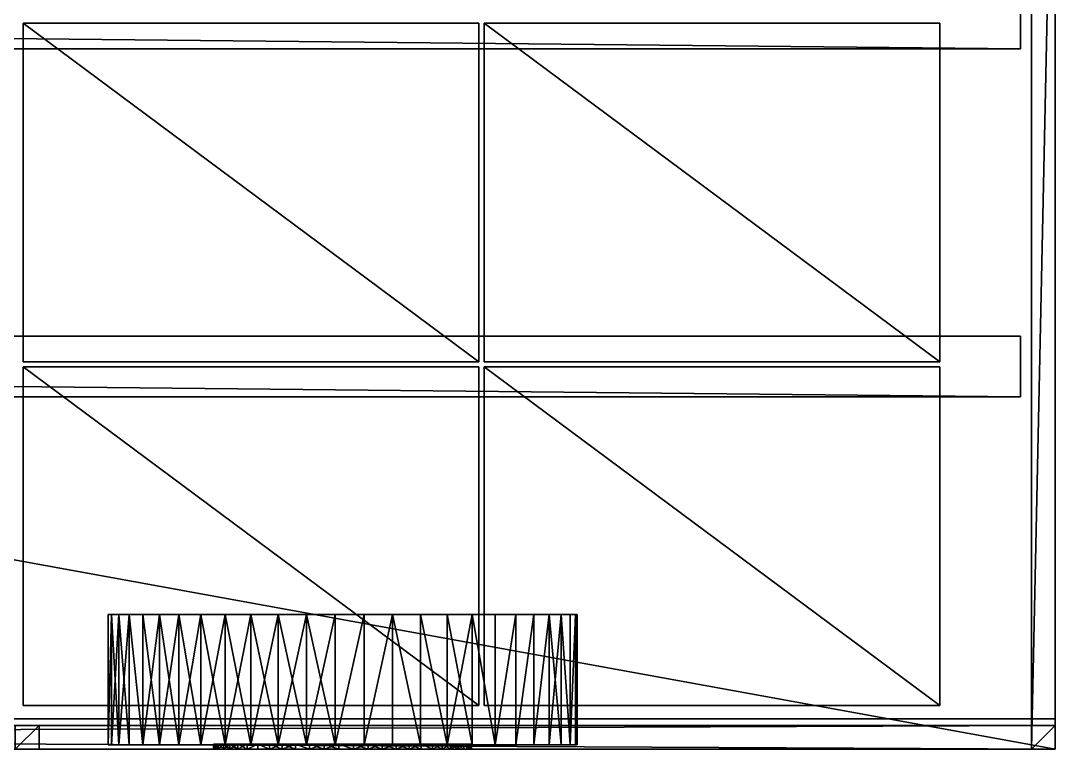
# Model space of a CAD drawing. Header units: millimetres. Extents: x -3100 to 14040, y -1280 to 1295.
# Drawn here: x 11660 to 14040, y -1280 to 395 of the extents above; entities that cross this region are included whole.
import ezdxf

# ---------------------------------------------------------------- set-up
doc = ezdxf.new("R2010")
doc.units = ezdxf.units.MM

msp = doc.modelspace()

# ---------------------------------------------------------------- linework, layer by layer
at = {"layer": 'CAD_75LAB'}
for points in [[(14040, -1280, 1160), (-40, -1280, 1160), (-40, 1280, 1160)], [(14040, 1280, 1160), (14040, -1280, 1160), (-40, 1280, 1160)], [(14040, -1280, 1250), (-40, 1280, 1250), (-40, -1280, 1250)], [(14040, 1280, 1250), (-40, 1280, 1250), (14040, -1280, 1250)], [(13985, -1280, 3995), (13985, 1280, 3940), (13985, -1280, 3940)], [(13985, -1280, 3995), (13985, 1280, 3995), (13985, 1280, 3940)], [(14040, 1280, 3940), (13985, -1280, 3940), (13985, 1280, 3940)], [(14040, 1280, 3940), (14040, -1280, 3940), (13985, -1280, 3940)], [(14040, 1280, 3995), (13985, 1280, 3995), (13985, -1280, 3995)], [(14040, 1280, 3995), (13985, -1280, 3995), (14040, -1280, 3995)], [(14040, -1280, 1250), (14040, -1280, 1160), (14040, 1280, 1160)], [(14040, -1280, 1250), (14040, 1280, 1160), (14040, 1280, 1250)], [(14040, -1280, 3995), (14040, -1280, 3940), (14040, 1280, 3940)], [(14040, -1280, 3995), (14040, 1280, 3940), (14040, 1280, 3995)], [(13960, 330, 910), (300, 330, 910), (300, 470, 910)], [(13960, 470, 910), (13960, 330, 910), (300, 470, 910)], [(13960, 330, 1160), (300, 470, 1160), (300, 330, 1160)], [(13960, 470, 1160), (300, 470, 1160), (13960, 330, 1160)], [(13960, 470, 1160), (13960, 330, 910), (13960, 470, 910)], [(13960, 330, 1160), (13960, 330, 910), (13960, 470, 1160)], [(11666, -389, 1917), (11666, 389, 1253), (11666, -389, 1253)], [(11666, -389, 1917), (11666, 389, 1917), (11666, 389, 1253)], [(12714, 389, 1253), (11666, 389, 1253), (11666, 389, 1917)], [(12714, 389, 1917), (12714, 389, 1253), (11666, 389, 1917)], [(12714, -389, 1253), (11666, -389, 1253), (11666, 389, 1253)], [(12714, 389, 1253), (12714, -389, 1253), (11666, 389, 1253)], [(12714, -389, 1917), (11666, 389, 1917), (11666, -389, 1917)], [(12714, 389, 1917), (11666, 389, 1917), (12714, -389, 1917)], [(11666, -389, 2587), (11666, 389, 1923), (11666, -389, 1923)], [(11666, -389, 2587), (11666, 389, 2587), (11666, 389, 1923)], [(12714, 389, 1923), (11666, 389, 1923), (11666, 389, 2587)], [(12714, 389, 2587), (12714, 389, 1923), (11666, 389, 2587)], [(12714, -389, 1923), (11666, -389, 1923), (11666, 389, 1923)], [(12714, 389, 1923), (12714, -389, 1923), (11666, 389, 1923)], [(12714, -389, 2587), (11666, 389, 2587), (11666, -389, 2587)], [(12714, 389, 2587), (11666, 389, 2587), (12714, -389, 2587)], [(11666, -389, 3257), (11666, 389, 2593), (11666, -389, 2593)], [(11666, -389, 3257), (11666, 389, 3257), (11666, 389, 2593)], [(12714, 389, 2593), (11666, 389, 2593), (11666, 389, 3257)], [(12714, 389, 3257), (12714, 389, 2593), (11666, 389, 3257)], [(12714, -389, 2593), (11666, -389, 2593), (11666, 389, 2593)], [(12714, 389, 2593), (12714, -389, 2593), (11666, 389, 2593)], [(12714, -389, 3257), (11666, 389, 3257), (11666, -389, 3257)], [(12714, 389, 3257), (11666, 389, 3257), (12714, -389, 3257)], [(12714, -389, 1917), (12714, -389, 1253), (12714, 389, 1253)], [(12714, -389, 1917), (12714, 389, 1253), (12714, 389, 1917)], [(12714, -389, 2587), (12714, -389, 1923), (12714, 389, 1923)], [(12714, -389, 2587), (12714, 389, 1923), (12714, 389, 2587)], [(12714, -389, 3257), (12714, -389, 2593), (12714, 389, 2593)], [(12714, -389, 3257), (12714, 389, 2593), (12714, 389, 3257)], [(12726, -389, 1917), (12726, 389, 1253), (12726, -389, 1253)], [(12726, -389, 1917), (12726, 389, 1917), (12726, 389, 1253)], [(13774, 389, 1253), (12726, 389, 1253), (12726, 389, 1917)], [(13774, 389, 1917), (13774, 389, 1253), (12726, 389, 1917)], [(13774, -389, 1253), (12726, -389, 1253), (12726, 389, 1253)], [(13774, 389, 1253), (13774, -389, 1253), (12726, 389, 1253)], [(13774, -389, 1917), (12726, 389, 1917), (12726, -389, 1917)], [(13774, 389, 1917), (12726, 389, 1917), (13774, -389, 1917)], [(12726, -389, 2587), (12726, 389, 1923), (12726, -389, 1923)], [(12726, -389, 2587), (12726, 389, 2587), (12726, 389, 1923)], [(13774, 389, 1923), (12726, 389, 1923), (12726, 389, 2587)], [(13774, 389, 2587), (13774, 389, 1923), (12726, 389, 2587)], [(13774, -389, 1923), (12726, -389, 1923), (12726, 389, 1923)], [(13774, 389, 1923), (13774, -389, 1923), (12726, 389, 1923)], [(13774, -389, 2587), (12726, 389, 2587), (12726, -389, 2587)], [(13774, 389, 2587), (12726, 389, 2587), (13774, -389, 2587)], [(12726, -389, 3257), (12726, 389, 2593), (12726, -389, 2593)], [(12726, -389, 3257), (12726, 389, 3257), (12726, 389, 2593)], [(13774, 389, 2593), (12726, 389, 2593), (12726, 389, 3257)], [(13774, 389, 3257), (13774, 389, 2593), (12726, 389, 3257)], [(13774, -389, 2593), (12726, -389, 2593), (12726, 389, 2593)], [(13774, 389, 2593), (13774, -389, 2593), (12726, 389, 2593)], [(13774, -389, 3257), (12726, 389, 3257), (12726, -389, 3257)], [(13774, 389, 3257), (12726, 389, 3257), (13774, -389, 3257)], [(13774, -389, 1917), (13774, -389, 1253), (13774, 389, 1253)], [(13774, -389, 1917), (13774, 389, 1253), (13774, 389, 1917)], [(13774, -389, 2587), (13774, -389, 1923), (13774, 389, 1923)], [(13774, -389, 2587), (13774, 389, 1923), (13774, 389, 2587)], [(13774, -389, 3257), (13774, -389, 2593), (13774, 389, 2593)], [(13774, -389, 3257), (13774, 389, 2593), (13774, 389, 3257)], [(13960, 330, 1160), (300, 330, 910), (13960, 330, 910)], [(13960, 330, 1160), (300, 330, 1160), (300, 330, 910)], [(13960, -330, 1160), (13960, -330, 910), (300, -330, 910)], [(13960, -330, 1160), (300, -330, 910), (300, -330, 1160)], [(13960, -470, 910), (300, -470, 910), (300, -330, 910)], [(13960, -330, 910), (13960, -470, 910), (300, -330, 910)], [(13960, -470, 1160), (300, -330, 1160), (300, -470, 1160)], [(13960, -330, 1160), (300, -330, 1160), (13960, -470, 1160)], [(13960, -330, 1160), (13960, -470, 910), (13960, -330, 910)], [(13960, -470, 1160), (13960, -470, 910), (13960, -330, 1160)], [(12714, -389, 1253), (11666, -389, 1917), (11666, -389, 1253)], [(12714, -389, 1917), (11666, -389, 1917), (12714, -389, 1253)], [(12714, -389, 1923), (11666, -389, 2587), (11666, -389, 1923)], [(12714, -389, 2587), (11666, -389, 2587), (12714, -389, 1923)], [(12714, -389, 2593), (11666, -389, 3257), (11666, -389, 2593)], [(12714, -389, 3257), (11666, -389, 3257), (12714, -389, 2593)], [(11666, -1179, 1917), (11666, -401, 1253), (11666, -1179, 1253)], [(11666, -1179, 1917), (11666, -401, 1917), (11666, -401, 1253)], [(12714, -401, 1253), (11666, -401, 1253), (11666, -401, 1917)], [(12714, -401, 1917), (12714, -401, 1253), (11666, -401, 1917)], [(12714, -1179, 1253), (11666, -1179, 1253), (11666, -401, 1253)], [(12714, -401, 1253), (12714, -1179, 1253), (11666, -401, 1253)], [(12714, -1179, 1917), (11666, -401, 1917), (11666, -1179, 1917)], [(12714, -401, 1917), (11666, -401, 1917), (12714, -1179, 1917)], [(11666, -1179, 2587), (11666, -401, 1923), (11666, -1179, 1923)], [(11666, -1179, 2587), (11666, -401, 2587), (11666, -401, 1923)], [(12714, -401, 1923), (11666, -401, 1923), (11666, -401, 2587)], [(12714, -401, 2587), (12714, -401, 1923), (11666, -401, 2587)], [(12714, -1179, 1923), (11666, -1179, 1923), (11666, -401, 1923)], [(12714, -401, 1923), (12714, -1179, 1923), (11666, -401, 1923)], [(12714, -1179, 2587), (11666, -401, 2587), (11666, -1179, 2587)], [(12714, -401, 2587), (11666, -401, 2587), (12714, -1179, 2587)], [(11666, -1179, 3257), (11666, -401, 2593), (11666, -1179, 2593)], [(11666, -1179, 3257), (11666, -401, 3257), (11666, -401, 2593)], [(12714, -401, 2593), (11666, -401, 2593), (11666, -401, 3257)], [(12714, -401, 3257), (12714, -401, 2593), (11666, -401, 3257)], [(12714, -1179, 2593), (11666, -1179, 2593), (11666, -401, 2593)], [(12714, -401, 2593), (12714, -1179, 2593), (11666, -401, 2593)], [(12714, -1179, 3257), (11666, -401, 3257), (11666, -1179, 3257)], [(12714, -401, 3257), (11666, -401, 3257), (12714, -1179, 3257)], [(12714, -1179, 1917), (12714, -1179, 1253), (12714, -401, 1253)], [(12714, -1179, 1917), (12714, -401, 1253), (12714, -401, 1917)], [(12714, -1179, 2587), (12714, -1179, 1923), (12714, -401, 1923)], [(12714, -1179, 2587), (12714, -401, 1923), (12714, -401, 2587)], [(12714, -1179, 3257), (12714, -1179, 2593), (12714, -401, 2593)], [(12714, -1179, 3257), (12714, -401, 2593), (12714, -401, 3257)], [(13774, -389, 1253), (12726, -389, 1917), (12726, -389, 1253)], [(13774, -389, 1917), (12726, -389, 1917), (13774, -389, 1253)], [(13774, -389, 1923), (12726, -389, 2587), (12726, -389, 1923)], [(13774, -389, 2587), (12726, -389, 2587), (13774, -389, 1923)], [(13774, -389, 2593), (12726, -389, 3257), (12726, -389, 2593)], [(13774, -389, 3257), (12726, -389, 3257), (13774, -389, 2593)], [(12726, -1179, 1917), (12726, -401, 1253), (12726, -1179, 1253)], [(12726, -1179, 1917), (12726, -401, 1917), (12726, -401, 1253)], [(13774, -401, 1253), (12726, -401, 1253), (12726, -401, 1917)], [(13774, -401, 1917), (13774, -401, 1253), (12726, -401, 1917)], [(13774, -1179, 1253), (12726, -1179, 1253), (12726, -401, 1253)], [(13774, -401, 1253), (13774, -1179, 1253), (12726, -401, 1253)], [(13774, -1179, 1917), (12726, -401, 1917), (12726, -1179, 1917)], [(13774, -401, 1917), (12726, -401, 1917), (13774, -1179, 1917)], [(12726, -1179, 2587), (12726, -401, 1923), (12726, -1179, 1923)], [(12726, -1179, 2587), (12726, -401, 2587), (12726, -401, 1923)], [(13774, -401, 1923), (12726, -401, 1923), (12726, -401, 2587)], [(13774, -401, 2587), (13774, -401, 1923), (12726, -401, 2587)], [(13774, -1179, 1923), (12726, -1179, 1923), (12726, -401, 1923)], [(13774, -401, 1923), (13774, -1179, 1923), (12726, -401, 1923)], [(13774, -1179, 2587), (12726, -401, 2587), (12726, -1179, 2587)], [(13774, -401, 2587), (12726, -401, 2587), (13774, -1179, 2587)], [(12726, -1179, 3257), (12726, -401, 2593), (12726, -1179, 2593)], [(12726, -1179, 3257), (12726, -401, 3257), (12726, -401, 2593)], [(13774, -401, 2593), (12726, -401, 2593), (12726, -401, 3257)], [(13774, -401, 3257), (13774, -401, 2593), (12726, -401, 3257)], [(13774, -1179, 2593), (12726, -1179, 2593), (12726, -401, 2593)], [(13774, -401, 2593), (13774, -1179, 2593), (12726, -401, 2593)], [(13774, -1179, 3257), (12726, -401, 3257), (12726, -1179, 3257)], [(13774, -401, 3257), (12726, -401, 3257), (13774, -1179, 3257)], [(13774, -1179, 1917), (13774, -1179, 1253), (13774, -401, 1253)], [(13774, -1179, 1917), (13774, -401, 1253), (13774, -401, 1917)], [(13774, -1179, 2587), (13774, -1179, 1923), (13774, -401, 1923)], [(13774, -1179, 2587), (13774, -401, 1923), (13774, -401, 2587)], [(13774, -1179, 3257), (13774, -1179, 2593), (13774, -401, 2593)], [(13774, -1179, 3257), (13774, -401, 2593), (13774, -401, 3257)], [(13960, -470, 1160), (300, -470, 910), (13960, -470, 910)], [(13960, -470, 1160), (300, -470, 1160), (300, -470, 910)], [(11861.02, -1270, 573.24), (11869.19, -1270, 639.22), (11869.19, -970, 639.22)], [(11861.02, -1270, 573.24), (11869.19, -970, 639.22), (11861.02, -970, 573.24)], [(11861.02, -1270, 506.76), (11861.02, -1270, 573.24), (11861.02, -970, 573.24)], [(11861.02, -1270, 506.76), (11861.02, -970, 573.24), (11861.02, -970, 506.76)], [(11861.02, -1270, 506.76), (11861.02, -970, 506.76), (11869.19, -970, 440.78)], [(11869.19, -1270, 440.78), (11861.02, -1270, 506.76), (11869.19, -970, 440.78)], [(11861.02, -970, 506.76), (11885.41, -970, 376.3), (11869.19, -970, 440.78)], [(11861.02, -970, 506.76), (11909.43, -970, 314.3), (11885.41, -970, 376.3)], [(11869.19, -970, 639.22), (11861.02, -970, 506.76), (11861.02, -970, 573.24)], [(11869.19, -970, 639.22), (11909.43, -970, 314.3), (11861.02, -970, 506.76)], [(11869.19, -1270, 639.22), (11885.41, -1270, 703.7), (11885.41, -970, 703.7)], [(11869.19, -1270, 639.22), (11885.41, -970, 703.7), (11869.19, -970, 639.22)], [(11885.41, -1270, 376.3), (11869.19, -1270, 440.78), (11869.19, -970, 440.78)], [(11885.41, -1270, 376.3), (11869.19, -970, 440.78), (11885.41, -970, 376.3)], [(11869.19, -970, 639.22), (12024.09, -970, 152.33), (11909.43, -970, 314.3)], [(12074.58, -970, 970.93), (11869.19, -970, 639.22), (11885.41, -970, 703.7)], [(12449.83, -970, 1077.7), (11869.19, -970, 639.22), (12074.58, -970, 970.93)], [(12449.83, -970, 1077.7), (12024.09, -970, 152.33), (11869.19, -970, 639.22)], [(11885.41, -1270, 703.7), (11909.43, -970, 765.7), (11885.41, -970, 703.7)], [(11885.41, -1270, 703.7), (11909.43, -1270, 765.7), (11909.43, -970, 765.7)], [(11909.43, -1270, 314.3), (11885.41, -1270, 376.3), (11885.41, -970, 376.3)], [(11909.43, -1270, 314.3), (11885.41, -970, 376.3), (11909.43, -970, 314.3)], [(11940.88, -970, 824.27), (11885.41, -970, 703.7), (11909.43, -970, 765.7)], [(12074.58, -970, 970.93), (11885.41, -970, 703.7), (11940.88, -970, 824.27)], [(11940.88, -1270, 824.27), (11940.88, -970, 824.27), (11909.43, -970, 765.7)], [(11909.43, -1270, 765.7), (11940.88, -1270, 824.27), (11909.43, -970, 765.7)], [(11940.88, -1270, 255.73), (11909.43, -1270, 314.3), (11909.43, -970, 314.3)], [(11940.88, -1270, 255.73), (11909.43, -970, 314.3), (11940.88, -970, 255.73)], [(11909.43, -970, 314.3), (12024.09, -970, 152.33), (11940.88, -970, 255.73)], [(11940.88, -1270, 824.27), (11979.3, -970, 878.54), (11940.88, -970, 824.27)], [(11940.88, -1270, 824.27), (11979.3, -1270, 878.54), (11979.3, -970, 878.54)], [(11979.3, -1270, 201.46), (11940.88, -1270, 255.73), (11940.88, -970, 255.73)], [(11979.3, -1270, 201.46), (11940.88, -970, 255.73), (11979.3, -970, 201.46)], [(11940.88, -970, 255.73), (12024.09, -970, 152.33), (11979.3, -970, 201.46)], [(12074.58, -970, 970.93), (11940.88, -970, 824.27), (11979.3, -970, 878.54)], [(11979.3, -1270, 878.54), (12024.09, -970, 927.67), (11979.3, -970, 878.54)], [(11979.3, -1270, 878.54), (12024.09, -1270, 927.67), (12024.09, -970, 927.67)], [(12024.09, -1270, 152.33), (11979.3, -1270, 201.46), (11979.3, -970, 201.46)], [(12024.09, -1270, 152.33), (11979.3, -970, 201.46), (12024.09, -970, 152.33)], [(12074.58, -970, 970.93), (11979.3, -970, 878.54), (12024.09, -970, 927.67)], [(12024.09, -1270, 927.67), (12074.58, -970, 970.93), (12024.09, -970, 927.67)], [(12024.09, -1270, 927.67), (12074.58, -1270, 970.93), (12074.58, -970, 970.93)], [(12074.58, -1270, 109.07), (12024.09, -1270, 152.33), (12024.09, -970, 152.33)], [(12074.58, -1270, 109.07), (12024.09, -970, 152.33), (12074.58, -970, 109.07)], [(12130, -970, 72.35), (12074.58, -970, 109.07), (12024.09, -970, 152.33)], [(12189.52, -970, 42.71), (12130, -970, 72.35), (12024.09, -970, 152.33)], [(12449.83, -970, 2.3), (12189.52, -970, 42.71), (12024.09, -970, 152.33)], [(12935.91, -970, 606.36), (12024.09, -970, 152.33), (12449.83, -970, 1077.7)], [(12935.91, -970, 606.36), (12449.83, -970, 2.3), (12024.09, -970, 152.33)], [(12074.58, -1270, 970.93), (12130, -970, 1007.65), (12074.58, -970, 970.93)], [(12074.58, -1270, 970.93), (12130, -1270, 1007.65), (12130, -970, 1007.65)], [(12130, -1270, 72.35), (12074.58, -1270, 109.07), (12074.58, -970, 109.07)], [(12130, -1270, 72.35), (12074.58, -970, 109.07), (12130, -970, 72.35)], [(12449.83, -970, 1077.7), (12074.58, -970, 970.93), (12130, -970, 1007.65)], [(12130, -1270, 1007.65), (12189.52, -970, 1037.29), (12130, -970, 1007.65)], [(12130, -1270, 1007.65), (12189.52, -1270, 1037.29), (12189.52, -970, 1037.29)], [(12189.52, -1270, 42.71), (12130, -1270, 72.35), (12130, -970, 72.35)], [(12189.52, -1270, 42.71), (12130, -970, 72.35), (12189.52, -970, 42.71)], [(12252.22, -970, 1059.39), (12130, -970, 1007.65), (12189.52, -970, 1037.29)], [(12449.83, -970, 1077.7), (12130, -970, 1007.65), (12252.22, -970, 1059.39)], [(12252.22, -1270, 1059.39), (12252.22, -970, 1059.39), (12189.52, -970, 1037.29)], [(12189.52, -1270, 1037.29), (12252.22, -1270, 1059.39), (12189.52, -970, 1037.29)], [(12189.52, -1270, 42.71), (12189.52, -970, 42.71), (12252.22, -970, 20.61)], [(12252.22, -1270, 20.61), (12189.52, -1270, 42.71), (12252.22, -970, 20.61)], [(12449.83, -970, 2.3), (12252.22, -970, 20.61), (12189.52, -970, 42.71)], [(12252.22, -1270, 1059.39), (12317.17, -970, 1073.61), (12252.22, -970, 1059.39)], [(12252.22, -1270, 1059.39), (12317.17, -1270, 1073.61), (12317.17, -970, 1073.61)], [(12317.17, -1270, 6.39), (12252.22, -1270, 20.61), (12252.22, -970, 20.61)], [(12317.17, -1270, 6.39), (12252.22, -970, 20.61), (12317.17, -970, 6.39)], [(12449.83, -970, 2.3), (12317.17, -970, 6.39), (12252.22, -970, 20.61)], [(12383.37, -970, 1079.74), (12252.22, -970, 1059.39), (12317.17, -970, 1073.61)], [(12449.83, -970, 1077.7), (12252.22, -970, 1059.39), (12383.37, -970, 1079.74)], [(12317.17, -1270, 1073.61), (12383.37, -1270, 1079.74), (12383.37, -970, 1079.74)], [(12317.17, -1270, 1073.61), (12383.37, -970, 1079.74), (12317.17, -970, 1073.61)], [(12383.37, -1270, 0.26), (12317.17, -1270, 6.39), (12317.17, -970, 6.39)], [(12383.37, -1270, 0.26), (12317.17, -970, 6.39), (12383.37, -970, 0.26)], [(12449.83, -970, 2.3), (12383.37, -970, 0.26), (12317.17, -970, 6.39)], [(12383.37, -1270, 1079.74), (12449.83, -1270, 1077.7), (12449.83, -970, 1077.7)], [(12383.37, -1270, 1079.74), (12449.83, -970, 1077.7), (12383.37, -970, 1079.74)], [(12383.37, -1270, 0.26), (12383.37, -970, 0.26), (12449.83, -970, 2.3)], [(12449.83, -1270, 2.3), (12383.37, -1270, 0.26), (12449.83, -970, 2.3)], [(12449.83, -1270, 1077.7), (12515.52, -1270, 1067.5), (12515.52, -970, 1067.5)], [(12449.83, -1270, 1077.7), (12515.52, -970, 1067.5), (12449.83, -970, 1077.7)], [(12449.83, -1270, 2.3), (12449.83, -970, 2.3), (12515.52, -970, 12.5)], [(12515.52, -1270, 12.5), (12449.83, -1270, 2.3), (12515.52, -970, 12.5)], [(12698.28, -970, 89.85), (12515.52, -970, 12.5), (12449.83, -970, 2.3)], [(12935.91, -970, 606.36), (12698.28, -970, 89.85), (12449.83, -970, 2.3)], [(12640.7, -970, 1023.39), (12449.83, -970, 1077.7), (12515.52, -970, 1067.5)], [(12698.28, -970, 990.15), (12449.83, -970, 1077.7), (12640.7, -970, 1023.39)], [(12799.06, -970, 903.8), (12449.83, -970, 1077.7), (12698.28, -970, 990.15)], [(12799.06, -970, 903.8), (12935.91, -970, 606.36), (12449.83, -970, 1077.7)], [(12579.47, -1270, 1049.3), (12579.47, -970, 1049.3), (12515.52, -970, 1067.5)], [(12515.52, -1270, 1067.5), (12579.47, -1270, 1049.3), (12515.52, -970, 1067.5)], [(12579.47, -1270, 30.7), (12515.52, -1270, 12.5), (12515.52, -970, 12.5)], [(12579.47, -1270, 30.7), (12515.52, -970, 12.5), (12579.47, -970, 30.7)], [(12698.28, -970, 89.85), (12579.47, -970, 30.7), (12515.52, -970, 12.5)], [(12640.7, -970, 1023.39), (12515.52, -970, 1067.5), (12579.47, -970, 1049.3)], [(12640.7, -1270, 1023.39), (12640.7, -970, 1023.39), (12579.47, -970, 1049.3)], [(12579.47, -1270, 1049.3), (12640.7, -1270, 1023.39), (12579.47, -970, 1049.3)], [(12640.7, -1270, 56.61), (12579.47, -1270, 30.7), (12579.47, -970, 30.7)], [(12640.7, -1270, 56.61), (12579.47, -970, 30.7), (12640.7, -970, 56.61)], [(12698.28, -970, 89.85), (12640.7, -970, 56.61), (12579.47, -970, 30.7)], [(12640.7, -1270, 1023.39), (12698.28, -1270, 990.15), (12698.28, -970, 990.15)], [(12640.7, -1270, 1023.39), (12698.28, -970, 990.15), (12640.7, -970, 1023.39)], [(12698.28, -1270, 89.85), (12640.7, -1270, 56.61), (12640.7, -970, 56.61)], [(12698.28, -1270, 89.85), (12640.7, -970, 56.61), (12698.28, -970, 89.85)], [(12751.33, -1270, 950.08), (12751.33, -970, 950.08), (12698.28, -970, 990.15)], [(12698.28, -1270, 990.15), (12751.33, -1270, 950.08), (12698.28, -970, 990.15)], [(12751.33, -1270, 129.92), (12698.28, -1270, 89.85), (12698.28, -970, 89.85)], [(12751.33, -1270, 129.92), (12698.28, -970, 89.85), (12751.33, -970, 129.92)], [(12935.91, -970, 606.36), (12751.33, -970, 129.92), (12698.28, -970, 89.85)], [(12799.06, -970, 903.8), (12698.28, -970, 990.15), (12751.33, -970, 950.08)], [(12751.33, -1270, 950.08), (12799.06, -1270, 903.8), (12799.06, -970, 903.8)], [(12751.33, -1270, 950.08), (12799.06, -970, 903.8), (12751.33, -970, 950.08)], [(12751.33, -1270, 129.92), (12751.33, -970, 129.92), (12799.06, -970, 176.2)], [(12799.06, -1270, 176.2), (12751.33, -1270, 129.92), (12799.06, -970, 176.2)], [(12840.75, -970, 228), (12799.06, -970, 176.2), (12751.33, -970, 129.92)], [(12935.91, -970, 606.36), (12840.75, -970, 228), (12751.33, -970, 129.92)], [(12799.06, -1270, 903.8), (12840.75, -1270, 852), (12840.75, -970, 852)], [(12799.06, -1270, 903.8), (12840.75, -970, 852), (12799.06, -970, 903.8)], [(12799.06, -1270, 176.2), (12799.06, -970, 176.2), (12840.75, -970, 228)], [(12840.75, -1270, 228), (12799.06, -1270, 176.2), (12840.75, -970, 228)], [(12799.06, -970, 903.8), (12903.54, -970, 735.07), (12935.91, -970, 606.36)], [(12799.06, -970, 903.8), (12840.75, -970, 852), (12903.54, -970, 735.07)], [(12840.75, -1270, 852), (12875.75, -1270, 795.47), (12875.75, -970, 795.47)], [(12840.75, -1270, 852), (12875.75, -970, 795.47), (12840.75, -970, 852)], [(12840.75, -1270, 228), (12840.75, -970, 228), (12875.75, -970, 284.53)], [(12875.75, -1270, 284.53), (12840.75, -1270, 228), (12875.75, -970, 284.53)], [(12935.91, -970, 606.36), (12875.75, -970, 284.53), (12840.75, -970, 228)], [(12840.75, -970, 852), (12875.75, -970, 795.47), (12903.54, -970, 735.07)], [(12875.75, -1270, 795.47), (12903.54, -1270, 735.07), (12903.54, -970, 735.07)], [(12875.75, -1270, 795.47), (12903.54, -970, 735.07), (12875.75, -970, 795.47)], [(12903.54, -1270, 344.93), (12875.75, -1270, 284.53), (12875.75, -970, 284.53)], [(12903.54, -1270, 344.93), (12875.75, -970, 284.53), (12903.54, -970, 344.93)], [(12923.69, -970, 408.29), (12903.54, -970, 344.93), (12875.75, -970, 284.53)], [(12940, -970, 540), (12923.69, -970, 408.29), (12875.75, -970, 284.53)], [(12935.91, -970, 606.36), (12940, -970, 540), (12875.75, -970, 284.53)], [(12923.69, -1270, 671.71), (12923.69, -970, 671.71), (12903.54, -970, 735.07)], [(12903.54, -1270, 735.07), (12923.69, -1270, 671.71), (12903.54, -970, 735.07)], [(12923.69, -1270, 408.29), (12903.54, -970, 344.93), (12923.69, -970, 408.29)], [(12923.69, -1270, 408.29), (12903.54, -1270, 344.93), (12903.54, -970, 344.93)], [(12903.54, -970, 735.07), (12923.69, -970, 671.71), (12935.91, -970, 606.36)], [(12923.69, -1270, 671.71), (12935.91, -1270, 606.36), (12935.91, -970, 606.36)], [(12923.69, -1270, 671.71), (12935.91, -970, 606.36), (12923.69, -970, 671.71)], [(12923.69, -1270, 408.29), (12923.69, -970, 408.29), (12935.91, -970, 473.64)], [(12935.91, -1270, 473.64), (12923.69, -1270, 408.29), (12935.91, -970, 473.64)], [(12940, -970, 540), (12935.91, -970, 473.64), (12923.69, -970, 408.29)], [(12940, -1270, 540), (12940, -970, 540), (12935.91, -970, 606.36)], [(12935.91, -1270, 606.36), (12940, -1270, 540), (12935.91, -970, 606.36)], [(12935.91, -1270, 473.64), (12935.91, -970, 473.64), (12940, -970, 540)], [(12940, -1270, 540), (12935.91, -1270, 473.64), (12940, -970, 540)], [(12714, -1179, 1253), (11666, -1179, 1917), (11666, -1179, 1253)], [(12714, -1179, 1917), (11666, -1179, 1917), (12714, -1179, 1253)], [(12714, -1179, 1923), (11666, -1179, 2587), (11666, -1179, 1923)], [(12714, -1179, 2587), (11666, -1179, 2587), (12714, -1179, 1923)], [(12714, -1179, 2593), (11666, -1179, 3257), (11666, -1179, 2593)], [(12714, -1179, 3257), (11666, -1179, 3257), (12714, -1179, 2593)], [(13774, -1179, 1253), (12726, -1179, 1917), (12726, -1179, 1253)], [(13774, -1179, 1917), (12726, -1179, 1917), (13774, -1179, 1253)], [(13774, -1179, 1923), (12726, -1179, 2587), (12726, -1179, 1923)], [(13774, -1179, 2587), (12726, -1179, 2587), (13774, -1179, 1923)], [(13774, -1179, 2593), (12726, -1179, 3257), (12726, -1179, 2593)], [(13774, -1179, 3257), (12726, -1179, 3257), (13774, -1179, 2593)], [(14040, -1210, 1250), (-40, -1210, 1250), (-40, -1210, 1320)], [(14040, -1210, 1320), (14040, -1210, 1250), (-40, -1210, 1320)], [(14040, -1280, 1250), (-40, -1280, 1250), (-40, -1210, 1250)], [(14040, -1210, 1250), (14040, -1280, 1250), (-40, -1210, 1250)], [(14040, -1280, 1320), (-40, -1210, 1320), (-40, -1280, 1320)], [(14040, -1210, 1320), (-40, -1210, 1320), (14040, -1280, 1320)], [(14040, -1280, 1320), (14040, -1280, 1250), (14040, -1210, 1250)], [(14040, -1280, 1320), (14040, -1210, 1250), (14040, -1210, 1320)], [(14040, -1225, 3995), (14040, -1225, 3940), (-40, -1225, 3940)], [(14040, -1225, 3995), (-40, -1225, 3940), (-40, -1225, 3995)], [(14040, -1225, 3940), (-40, -1280, 3940), (-40, -1225, 3940)], [(14040, -1225, 3940), (14040, -1280, 3940), (-40, -1280, 3940)], [(14040, -1225, 3995), (-40, -1225, 3995), (-40, -1280, 3995)], [(14040, -1225, 3995), (-40, -1280, 3995), (14040, -1280, 3995)], [(11647.5, -1225, 3940), (11702.5, -1225, 1250), (11647.5, -1225, 1250)], [(11702.5, -1225, 3940), (11702.5, -1225, 1250), (11647.5, -1225, 3940)], [(11702.5, -1225, 1250), (11647.5, -1280, 1250), (11647.5, -1225, 1250)], [(11702.5, -1225, 1250), (11702.5, -1280, 1250), (11647.5, -1280, 1250)], [(11702.5, -1225, 3940), (11647.5, -1225, 3940), (11647.5, -1280, 3940)], [(11702.5, -1225, 3940), (11647.5, -1280, 3940), (11702.5, -1280, 3940)], [(11702.5, -1225, 3940), (11702.5, -1280, 1250), (11702.5, -1225, 1250)], [(11702.5, -1280, 3940), (11702.5, -1280, 1250), (11702.5, -1225, 3940)], [(13985, -1225, 3940), (13985, -1225, 1250), (13985, -1280, 1250)], [(13985, -1280, 3940), (13985, -1225, 3940), (13985, -1280, 1250)], [(13985, -1225, 3940), (14040, -1225, 1250), (13985, -1225, 1250)], [(14040, -1225, 3940), (14040, -1225, 1250), (13985, -1225, 3940)], [(14040, -1225, 1250), (13985, -1280, 1250), (13985, -1225, 1250)], [(14040, -1225, 1250), (14040, -1280, 1250), (13985, -1280, 1250)], [(14040, -1225, 3940), (13985, -1225, 3940), (13985, -1280, 3940)], [(14040, -1225, 3940), (13985, -1280, 3940), (14040, -1280, 3940)], [(14040, -1225, 3940), (14040, -1280, 1250), (14040, -1225, 1250)], [(14040, -1280, 3940), (14040, -1280, 1250), (14040, -1225, 3940)], [(14040, -1280, 3995), (14040, -1280, 3940), (14040, -1225, 3940)], [(14040, -1280, 3995), (14040, -1225, 3940), (14040, -1225, 3995)], [(14040, -1280, 1160), (-40, -1280, 1250), (-40, -1280, 1160)], [(14040, -1280, 1250), (-40, -1280, 1250), (14040, -1280, 1160)], [(14040, -1280, 3995), (-40, -1280, 3940), (14040, -1280, 3940)], [(14040, -1280, 3995), (-40, -1280, 3995), (-40, -1280, 3940)], [(14040, -1280, 1250), (-40, -1280, 1320), (-40, -1280, 1250)], [(14040, -1280, 1320), (-40, -1280, 1320), (14040, -1280, 1250)], [(11647.5, -1280, 3940), (11647.5, -1280, 1250), (11702.5, -1280, 1250)], [(11702.5, -1280, 3940), (11647.5, -1280, 3940), (11702.5, -1280, 1250)], [(11861.02, -1270, 506.76), (11869.19, -1270, 440.78), (11885.41, -1270, 376.3)], [(11861.02, -1270, 506.76), (11885.41, -1270, 376.3), (11909.43, -1270, 314.3)], [(11869.19, -1270, 639.22), (11861.02, -1270, 573.24), (11861.02, -1270, 506.76)], [(11869.19, -1270, 639.22), (11861.02, -1270, 506.76), (11909.43, -1270, 314.3)], [(11869.19, -1270, 639.22), (11909.43, -1270, 314.3), (12024.09, -1270, 152.33)], [(12074.58, -1270, 970.93), (11885.41, -1270, 703.7), (11869.19, -1270, 639.22)], [(12449.83, -1270, 1077.7), (12074.58, -1270, 970.93), (11869.19, -1270, 639.22)], [(12449.83, -1270, 1077.7), (11869.19, -1270, 639.22), (12024.09, -1270, 152.33)], [(11940.88, -1270, 824.27), (11909.43, -1270, 765.7), (11885.41, -1270, 703.7)], [(12074.58, -1270, 970.93), (11940.88, -1270, 824.27), (11885.41, -1270, 703.7)], [(11909.43, -1270, 314.3), (11940.88, -1270, 255.73), (12024.09, -1270, 152.33)], [(11940.88, -1270, 255.73), (11979.3, -1270, 201.46), (12024.09, -1270, 152.33)], [(12074.58, -1270, 970.93), (11979.3, -1270, 878.54), (11940.88, -1270, 824.27)], [(12074.58, -1270, 970.93), (12024.09, -1270, 927.67), (11979.3, -1270, 878.54)], [(12130, -1270, 72.35), (12024.09, -1270, 152.33), (12074.58, -1270, 109.07)], [(12189.52, -1270, 42.71), (12024.09, -1270, 152.33), (12130, -1270, 72.35)], [(12449.83, -1270, 2.3), (12024.09, -1270, 152.33), (12189.52, -1270, 42.71)], [(12935.91, -1270, 606.36), (12449.83, -1270, 1077.7), (12024.09, -1270, 152.33)], [(12935.91, -1270, 606.36), (12024.09, -1270, 152.33), (12449.83, -1270, 2.3)], [(12449.83, -1270, 1077.7), (12130, -1270, 1007.65), (12074.58, -1270, 970.93)], [(12103.48, -1280, 556.96), (12107.35, -1280, 590.65), (12107.35, -1268, 590.65)], [(12103.48, -1280, 556.96), (12107.35, -1268, 590.65), (12103.48, -1268, 556.96)], [(12103.48, -1280, 556.96), (12103.48, -1268, 556.96), (12103.48, -1268, 523.04)], [(12103.48, -1280, 523.04), (12103.48, -1280, 556.96), (12103.48, -1268, 523.04)], [(12107.35, -1280, 489.35), (12103.48, -1280, 523.04), (12103.48, -1268, 523.04)], [(12107.35, -1280, 489.35), (12103.48, -1268, 523.04), (12107.35, -1268, 489.35)], [(12103.48, -1268, 556.96), (12107.35, -1268, 489.35), (12103.48, -1268, 523.04)], [(12103.48, -1268, 556.96), (12115.03, -1268, 456.33), (12107.35, -1268, 489.35)], [(12103.48, -1268, 556.96), (12126.43, -1268, 424.39), (12115.03, -1268, 456.33)], [(12115.03, -1268, 623.67), (12103.48, -1268, 556.96), (12107.35, -1268, 590.65)], [(12181.19, -1268, 740.82), (12103.48, -1268, 556.96), (12115.03, -1268, 623.67)], [(12261.4, -1268, 802.68), (12103.48, -1268, 556.96), (12181.19, -1268, 740.82)], [(12261.4, -1268, 802.68), (12126.43, -1268, 424.39), (12103.48, -1268, 556.96)], [(12103.48, -1280, 556.96), (12103.48, -1280, 523.04), (12107.35, -1280, 489.35)], [(12103.48, -1280, 556.96), (12107.35, -1280, 489.35), (12115.03, -1280, 456.33)], [(12103.48, -1280, 556.96), (12115.03, -1280, 456.33), (12126.43, -1280, 424.39)], [(12115.03, -1280, 623.67), (12107.35, -1280, 590.65), (12103.48, -1280, 556.96)], [(12181.19, -1280, 740.82), (12115.03, -1280, 623.67), (12103.48, -1280, 556.96)], [(12261.4, -1280, 802.68), (12181.19, -1280, 740.82), (12103.48, -1280, 556.96)], [(12261.4, -1280, 802.68), (12103.48, -1280, 556.96), (12126.43, -1280, 424.39)], [(12107.35, -1280, 590.65), (12115.03, -1280, 623.67), (12115.03, -1268, 623.67)], [(12107.35, -1280, 590.65), (12115.03, -1268, 623.67), (12107.35, -1268, 590.65)], [(12115.03, -1280, 456.33), (12107.35, -1280, 489.35), (12107.35, -1268, 489.35)], [(12115.03, -1280, 456.33), (12107.35, -1268, 489.35), (12115.03, -1268, 456.33)], [(12115.03, -1280, 623.67), (12126.43, -1280, 655.61), (12126.43, -1268, 655.61)], [(12115.03, -1280, 623.67), (12126.43, -1268, 655.61), (12115.03, -1268, 623.67)], [(12126.43, -1280, 424.39), (12115.03, -1280, 456.33), (12115.03, -1268, 456.33)], [(12126.43, -1280, 424.39), (12115.03, -1268, 456.33), (12126.43, -1268, 424.39)], [(12159.72, -1268, 714.57), (12115.03, -1268, 623.67), (12126.43, -1268, 655.61)], [(12181.19, -1268, 740.82), (12115.03, -1268, 623.67), (12159.72, -1268, 714.57)], [(12159.72, -1280, 714.57), (12126.43, -1280, 655.61), (12115.03, -1280, 623.67)], [(12181.19, -1280, 740.82), (12159.72, -1280, 714.57), (12115.03, -1280, 623.67)], [(12126.43, -1280, 655.61), (12141.39, -1280, 686.04), (12141.39, -1268, 686.04)], [(12126.43, -1280, 655.61), (12141.39, -1268, 686.04), (12126.43, -1268, 655.61)], [(12141.39, -1280, 393.96), (12126.43, -1280, 424.39), (12126.43, -1268, 424.39)], [(12141.39, -1280, 393.96), (12126.43, -1268, 424.39), (12141.39, -1268, 393.96)], [(12126.43, -1268, 424.39), (12159.72, -1268, 365.43), (12141.39, -1268, 393.96)], [(12126.43, -1268, 424.39), (12181.19, -1268, 339.18), (12159.72, -1268, 365.43)], [(12159.72, -1268, 714.57), (12126.43, -1268, 655.61), (12141.39, -1268, 686.04)], [(12261.4, -1268, 802.68), (12181.19, -1268, 339.18), (12126.43, -1268, 424.39)], [(12126.43, -1280, 424.39), (12141.39, -1280, 393.96), (12159.72, -1280, 365.43)], [(12126.43, -1280, 424.39), (12159.72, -1280, 365.43), (12181.19, -1280, 339.18)], [(12159.72, -1280, 714.57), (12141.39, -1280, 686.04), (12126.43, -1280, 655.61)], [(12261.4, -1280, 802.68), (12126.43, -1280, 424.39), (12181.19, -1280, 339.18)], [(12252.22, -1270, 1059.39), (12189.52, -1270, 1037.29), (12130, -1270, 1007.65)], [(12449.83, -1270, 1077.7), (12252.22, -1270, 1059.39), (12130, -1270, 1007.65)], [(12159.72, -1280, 714.57), (12159.72, -1268, 714.57), (12141.39, -1268, 686.04)], [(12141.39, -1280, 686.04), (12159.72, -1280, 714.57), (12141.39, -1268, 686.04)], [(12141.39, -1280, 393.96), (12141.39, -1268, 393.96), (12159.72, -1268, 365.43)], [(12159.72, -1280, 365.43), (12141.39, -1280, 393.96), (12159.72, -1268, 365.43)], [(12159.72, -1280, 714.57), (12181.19, -1280, 740.82), (12181.19, -1268, 740.82)], [(12159.72, -1280, 714.57), (12181.19, -1268, 740.82), (12159.72, -1268, 714.57)], [(12181.19, -1280, 339.18), (12159.72, -1280, 365.43), (12159.72, -1268, 365.43)], [(12181.19, -1280, 339.18), (12159.72, -1268, 365.43), (12181.19, -1268, 339.18)], [(12181.19, -1280, 740.82), (12205.51, -1268, 764.46), (12181.19, -1268, 740.82)], [(12181.19, -1280, 740.82), (12205.51, -1280, 764.46), (12205.51, -1268, 764.46)], [(12181.19, -1280, 339.18), (12181.19, -1268, 339.18), (12205.51, -1268, 315.54)], [(12205.51, -1280, 315.54), (12181.19, -1280, 339.18), (12205.51, -1268, 315.54)], [(12232.36, -1268, 294.83), (12205.51, -1268, 315.54), (12181.19, -1268, 339.18)], [(12261.4, -1268, 277.32), (12232.36, -1268, 294.83), (12181.19, -1268, 339.18)], [(12261.4, -1268, 802.68), (12181.19, -1268, 740.82), (12205.51, -1268, 764.46)], [(12261.4, -1268, 802.68), (12261.4, -1268, 277.32), (12181.19, -1268, 339.18)], [(12232.36, -1280, 294.83), (12181.19, -1280, 339.18), (12205.51, -1280, 315.54)], [(12261.4, -1280, 277.32), (12181.19, -1280, 339.18), (12232.36, -1280, 294.83)], [(12261.4, -1280, 802.68), (12205.51, -1280, 764.46), (12181.19, -1280, 740.82)], [(12261.4, -1280, 802.68), (12181.19, -1280, 339.18), (12261.4, -1280, 277.32)], [(12449.83, -1270, 2.3), (12189.52, -1270, 42.71), (12252.22, -1270, 20.61)], [(12232.36, -1280, 785.17), (12232.36, -1268, 785.17), (12205.51, -1268, 764.46)], [(12205.51, -1280, 764.46), (12232.36, -1280, 785.17), (12205.51, -1268, 764.46)], [(12232.36, -1280, 294.83), (12205.51, -1280, 315.54), (12205.51, -1268, 315.54)], [(12232.36, -1280, 294.83), (12205.51, -1268, 315.54), (12232.36, -1268, 294.83)], [(12261.4, -1268, 802.68), (12205.51, -1268, 764.46), (12232.36, -1268, 785.17)], [(12261.4, -1280, 802.68), (12232.36, -1280, 785.17), (12205.51, -1280, 764.46)], [(12261.4, -1280, 802.68), (12261.4, -1268, 802.68), (12232.36, -1268, 785.17)], [(12232.36, -1280, 785.17), (12261.4, -1280, 802.68), (12232.36, -1268, 785.17)], [(12232.36, -1280, 294.83), (12232.36, -1268, 294.83), (12261.4, -1268, 277.32)], [(12261.4, -1280, 277.32), (12232.36, -1280, 294.83), (12261.4, -1268, 277.32)], [(12449.83, -1270, 2.3), (12252.22, -1270, 20.61), (12317.17, -1270, 6.39)], [(12383.37, -1270, 1079.74), (12317.17, -1270, 1073.61), (12252.22, -1270, 1059.39)], [(12449.83, -1270, 1077.7), (12383.37, -1270, 1079.74), (12252.22, -1270, 1059.39)], [(12261.4, -1280, 802.68), (12292.25, -1268, 816.76), (12261.4, -1268, 802.68)], [(12261.4, -1280, 802.68), (12292.25, -1280, 816.76), (12292.25, -1268, 816.76)], [(12292.25, -1280, 263.24), (12261.4, -1280, 277.32), (12261.4, -1268, 277.32)], [(12292.25, -1280, 263.24), (12261.4, -1268, 277.32), (12292.25, -1268, 263.24)], [(12324.5, -1268, 827.24), (12261.4, -1268, 277.32), (12261.4, -1268, 802.68)], [(12324.5, -1268, 827.24), (12261.4, -1268, 802.68), (12292.25, -1268, 816.76)], [(12324.5, -1268, 827.24), (12292.25, -1268, 263.24), (12261.4, -1268, 277.32)], [(12324.5, -1280, 827.24), (12261.4, -1280, 802.68), (12261.4, -1280, 277.32)], [(12324.5, -1280, 827.24), (12292.25, -1280, 816.76), (12261.4, -1280, 802.68)], [(12324.5, -1280, 827.24), (12261.4, -1280, 277.32), (12292.25, -1280, 263.24)], [(12324.5, -1280, 827.24), (12324.5, -1268, 827.24), (12292.25, -1268, 816.76)], [(12292.25, -1280, 816.76), (12324.5, -1280, 827.24), (12292.25, -1268, 816.76)], [(12324.5, -1280, 252.76), (12292.25, -1280, 263.24), (12292.25, -1268, 263.24)], [(12324.5, -1280, 252.76), (12292.25, -1268, 263.24), (12324.5, -1268, 252.76)], [(12391.52, -1268, 243.12), (12324.5, -1268, 252.76), (12292.25, -1268, 263.24)], [(12458.98, -1268, 248.92), (12391.52, -1268, 243.12), (12292.25, -1268, 263.24)], [(12523.38, -1268, 269.84), (12458.98, -1268, 248.92), (12292.25, -1268, 263.24)], [(12581.36, -1268, 304.81), (12523.38, -1268, 269.84), (12292.25, -1268, 263.24)], [(12523.38, -1268, 810.16), (12292.25, -1268, 263.24), (12324.5, -1268, 827.24)], [(12523.38, -1268, 810.16), (12581.36, -1268, 304.81), (12292.25, -1268, 263.24)], [(12391.52, -1280, 243.12), (12292.25, -1280, 263.24), (12324.5, -1280, 252.76)], [(12458.98, -1280, 248.92), (12292.25, -1280, 263.24), (12391.52, -1280, 243.12)], [(12523.38, -1280, 269.84), (12292.25, -1280, 263.24), (12458.98, -1280, 248.92)], [(12581.36, -1280, 304.81), (12292.25, -1280, 263.24), (12523.38, -1280, 269.84)], [(12523.38, -1280, 810.16), (12324.5, -1280, 827.24), (12292.25, -1280, 263.24)], [(12523.38, -1280, 810.16), (12292.25, -1280, 263.24), (12581.36, -1280, 304.81)], [(12449.83, -1270, 2.3), (12317.17, -1270, 6.39), (12383.37, -1270, 0.26)], [(12357.73, -1280, 833.98), (12357.73, -1268, 833.98), (12324.5, -1268, 827.24)], [(12324.5, -1280, 827.24), (12357.73, -1280, 833.98), (12324.5, -1268, 827.24)], [(12324.5, -1280, 252.76), (12324.5, -1268, 252.76), (12357.73, -1268, 246.02)], [(12357.73, -1280, 246.02), (12324.5, -1280, 252.76), (12357.73, -1268, 246.02)], [(12391.52, -1268, 243.12), (12357.73, -1268, 246.02), (12324.5, -1268, 252.76)], [(12425.42, -1268, 835.91), (12324.5, -1268, 827.24), (12357.73, -1268, 833.98)], [(12458.98, -1268, 831.08), (12324.5, -1268, 827.24), (12425.42, -1268, 835.91)], [(12523.38, -1268, 810.16), (12324.5, -1268, 827.24), (12458.98, -1268, 831.08)], [(12391.52, -1280, 243.12), (12324.5, -1280, 252.76), (12357.73, -1280, 246.02)], [(12425.42, -1280, 835.91), (12357.73, -1280, 833.98), (12324.5, -1280, 827.24)], [(12458.98, -1280, 831.08), (12425.42, -1280, 835.91), (12324.5, -1280, 827.24)], [(12523.38, -1280, 810.16), (12458.98, -1280, 831.08), (12324.5, -1280, 827.24)], [(12391.52, -1280, 836.88), (12391.52, -1268, 836.88), (12357.73, -1268, 833.98)], [(12357.73, -1280, 833.98), (12391.52, -1280, 836.88), (12357.73, -1268, 833.98)], [(12357.73, -1280, 246.02), (12357.73, -1268, 246.02), (12391.52, -1268, 243.12)], [(12391.52, -1280, 243.12), (12357.73, -1280, 246.02), (12391.52, -1268, 243.12)], [(12425.42, -1268, 835.91), (12357.73, -1268, 833.98), (12391.52, -1268, 836.88)], [(12425.42, -1280, 835.91), (12391.52, -1280, 836.88), (12357.73, -1280, 833.98)], [(12425.42, -1280, 835.91), (12425.42, -1268, 835.91), (12391.52, -1268, 836.88)], [(12391.52, -1280, 836.88), (12425.42, -1280, 835.91), (12391.52, -1268, 836.88)], [(12425.42, -1280, 244.09), (12391.52, -1280, 243.12), (12391.52, -1268, 243.12)], [(12425.42, -1280, 244.09), (12391.52, -1268, 243.12), (12425.42, -1268, 244.09)], [(12458.98, -1268, 248.92), (12425.42, -1268, 244.09), (12391.52, -1268, 243.12)], [(12458.98, -1280, 248.92), (12391.52, -1280, 243.12), (12425.42, -1280, 244.09)], [(12425.42, -1280, 835.91), (12458.98, -1268, 831.08), (12425.42, -1268, 835.91)], [(12425.42, -1280, 835.91), (12458.98, -1280, 831.08), (12458.98, -1268, 831.08)], [(12458.98, -1280, 248.92), (12425.42, -1280, 244.09), (12425.42, -1268, 244.09)], [(12458.98, -1280, 248.92), (12425.42, -1268, 244.09), (12458.98, -1268, 248.92)], [(12698.28, -1270, 89.85), (12449.83, -1270, 2.3), (12515.52, -1270, 12.5)], [(12935.91, -1270, 606.36), (12449.83, -1270, 2.3), (12698.28, -1270, 89.85)], [(12640.7, -1270, 1023.39), (12515.52, -1270, 1067.5), (12449.83, -1270, 1077.7)], [(12698.28, -1270, 990.15), (12640.7, -1270, 1023.39), (12449.83, -1270, 1077.7)], [(12799.06, -1270, 903.8), (12698.28, -1270, 990.15), (12449.83, -1270, 1077.7)], [(12799.06, -1270, 903.8), (12449.83, -1270, 1077.7), (12935.91, -1270, 606.36)], [(12458.98, -1280, 831.08), (12491.78, -1280, 822.46), (12491.78, -1268, 822.46)], [(12458.98, -1280, 831.08), (12491.78, -1268, 822.46), (12458.98, -1268, 831.08)], [(12491.78, -1280, 257.54), (12458.98, -1280, 248.92), (12458.98, -1268, 248.92)], [(12491.78, -1280, 257.54), (12458.98, -1268, 248.92), (12491.78, -1268, 257.54)], [(12523.38, -1268, 269.84), (12491.78, -1268, 257.54), (12458.98, -1268, 248.92)], [(12523.38, -1268, 810.16), (12458.98, -1268, 831.08), (12491.78, -1268, 822.46)], [(12523.38, -1280, 269.84), (12458.98, -1280, 248.92), (12491.78, -1280, 257.54)], [(12523.38, -1280, 810.16), (12491.78, -1280, 822.46), (12458.98, -1280, 831.08)], [(12491.78, -1280, 822.46), (12523.38, -1280, 810.16), (12523.38, -1268, 810.16)], [(12491.78, -1280, 822.46), (12523.38, -1268, 810.16), (12491.78, -1268, 822.46)], [(12523.38, -1280, 269.84), (12491.78, -1268, 257.54), (12523.38, -1268, 269.84)], [(12523.38, -1280, 269.84), (12491.78, -1280, 257.54), (12491.78, -1268, 257.54)], [(12698.28, -1270, 89.85), (12515.52, -1270, 12.5), (12579.47, -1270, 30.7)], [(12640.7, -1270, 1023.39), (12579.47, -1270, 1049.3), (12515.52, -1270, 1067.5)], [(12523.38, -1280, 810.16), (12553.37, -1280, 794.34), (12553.37, -1268, 794.34)], [(12523.38, -1280, 810.16), (12553.37, -1268, 794.34), (12523.38, -1268, 810.16)], [(12553.37, -1280, 285.66), (12523.38, -1268, 269.84), (12553.37, -1268, 285.66)], [(12553.37, -1280, 285.66), (12523.38, -1280, 269.84), (12523.38, -1268, 269.84)], [(12581.36, -1268, 304.81), (12553.37, -1268, 285.66), (12523.38, -1268, 269.84)], [(12523.38, -1268, 810.16), (12689.28, -1268, 607.27), (12581.36, -1268, 304.81)], [(12553.37, -1268, 794.34), (12689.28, -1268, 607.27), (12523.38, -1268, 810.16)], [(12581.36, -1280, 304.81), (12523.38, -1280, 269.84), (12553.37, -1280, 285.66)], [(12523.38, -1280, 810.16), (12581.36, -1280, 304.81), (12689.28, -1280, 607.27)], [(12553.37, -1280, 794.34), (12523.38, -1280, 810.16), (12689.28, -1280, 607.27)], [(12553.37, -1280, 794.34), (12581.36, -1280, 775.19), (12581.36, -1268, 775.19)], [(12553.37, -1280, 794.34), (12581.36, -1268, 775.19), (12553.37, -1268, 794.34)], [(12581.36, -1280, 304.81), (12553.37, -1280, 285.66), (12553.37, -1268, 285.66)], [(12581.36, -1280, 304.81), (12553.37, -1268, 285.66), (12581.36, -1268, 304.81)], [(12649.85, -1268, 700.57), (12689.28, -1268, 607.27), (12553.37, -1268, 794.34)], [(12606.99, -1268, 752.99), (12553.37, -1268, 794.34), (12581.36, -1268, 775.19)], [(12606.99, -1268, 752.99), (12649.85, -1268, 700.57), (12553.37, -1268, 794.34)], [(12649.85, -1280, 700.57), (12553.37, -1280, 794.34), (12689.28, -1280, 607.27)], [(12606.99, -1280, 752.99), (12581.36, -1280, 775.19), (12553.37, -1280, 794.34)], [(12606.99, -1280, 752.99), (12553.37, -1280, 794.34), (12649.85, -1280, 700.57)], [(12698.28, -1270, 89.85), (12579.47, -1270, 30.7), (12640.7, -1270, 56.61)], [(12606.99, -1280, 752.99), (12606.99, -1268, 752.99), (12581.36, -1268, 775.19)], [(12581.36, -1280, 775.19), (12606.99, -1280, 752.99), (12581.36, -1268, 775.19)], [(12606.99, -1280, 327.01), (12581.36, -1280, 304.81), (12581.36, -1268, 304.81)], [(12606.99, -1280, 327.01), (12581.36, -1268, 304.81), (12606.99, -1268, 327.01)], [(12689.28, -1268, 472.73), (12606.99, -1268, 327.01), (12581.36, -1268, 304.81)], [(12689.28, -1268, 607.27), (12689.28, -1268, 472.73), (12581.36, -1268, 304.81)], [(12689.28, -1280, 472.73), (12581.36, -1280, 304.81), (12606.99, -1280, 327.01)], [(12689.28, -1280, 607.27), (12581.36, -1280, 304.81), (12689.28, -1280, 472.73)], [(12629.92, -1280, 728), (12629.92, -1268, 728), (12606.99, -1268, 752.99)], [(12606.99, -1280, 752.99), (12629.92, -1280, 728), (12606.99, -1268, 752.99)], [(12606.99, -1280, 327.01), (12606.99, -1268, 327.01), (12629.92, -1268, 352)], [(12629.92, -1280, 352), (12606.99, -1280, 327.01), (12629.92, -1268, 352)], [(12649.85, -1268, 379.43), (12629.92, -1268, 352), (12606.99, -1268, 327.01)], [(12666.53, -1268, 408.96), (12649.85, -1268, 379.43), (12606.99, -1268, 327.01)], [(12679.73, -1268, 440.19), (12666.53, -1268, 408.96), (12606.99, -1268, 327.01)], [(12689.28, -1268, 472.73), (12679.73, -1268, 440.19), (12606.99, -1268, 327.01)], [(12606.99, -1268, 752.99), (12629.92, -1268, 728), (12649.85, -1268, 700.57)], [(12649.85, -1280, 379.43), (12606.99, -1280, 327.01), (12629.92, -1280, 352)], [(12666.53, -1280, 408.96), (12606.99, -1280, 327.01), (12649.85, -1280, 379.43)], [(12679.73, -1280, 440.19), (12606.99, -1280, 327.01), (12666.53, -1280, 408.96)], [(12689.28, -1280, 472.73), (12606.99, -1280, 327.01), (12679.73, -1280, 440.19)], [(12606.99, -1280, 752.99), (12649.85, -1280, 700.57), (12629.92, -1280, 728)], [(12629.92, -1280, 728), (12649.85, -1280, 700.57), (12649.85, -1268, 700.57)], [(12629.92, -1280, 728), (12649.85, -1268, 700.57), (12629.92, -1268, 728)], [(12649.85, -1280, 379.43), (12629.92, -1268, 352), (12649.85, -1268, 379.43)], [(12649.85, -1280, 379.43), (12629.92, -1280, 352), (12629.92, -1268, 352)], [(12649.85, -1280, 700.57), (12666.53, -1280, 671.04), (12666.53, -1268, 671.04)], [(12649.85, -1280, 700.57), (12666.53, -1268, 671.04), (12649.85, -1268, 700.57)], [(12666.53, -1280, 408.96), (12649.85, -1268, 379.43), (12666.53, -1268, 408.96)], [(12666.53, -1280, 408.96), (12649.85, -1280, 379.43), (12649.85, -1268, 379.43)], [(12649.85, -1268, 700.57), (12666.53, -1268, 671.04), (12689.28, -1268, 607.27)], [(12649.85, -1280, 700.57), (12689.28, -1280, 607.27), (12666.53, -1280, 671.04)], [(12679.73, -1280, 639.81), (12679.73, -1268, 639.81), (12666.53, -1268, 671.04)], [(12666.53, -1280, 671.04), (12679.73, -1280, 639.81), (12666.53, -1268, 671.04)], [(12666.53, -1280, 408.96), (12666.53, -1268, 408.96), (12679.73, -1268, 440.19)], [(12679.73, -1280, 440.19), (12666.53, -1280, 408.96), (12679.73, -1268, 440.19)], [(12666.53, -1268, 671.04), (12679.73, -1268, 639.81), (12689.28, -1268, 607.27)], [(12666.53, -1280, 671.04), (12689.28, -1280, 607.27), (12679.73, -1280, 639.81)], [(12689.28, -1280, 607.27), (12689.28, -1268, 607.27), (12679.73, -1268, 639.81)], [(12679.73, -1280, 639.81), (12689.28, -1280, 607.27), (12679.73, -1268, 639.81)], [(12689.28, -1280, 472.73), (12679.73, -1268, 440.19), (12689.28, -1268, 472.73)], [(12689.28, -1280, 472.73), (12679.73, -1280, 440.19), (12679.73, -1268, 440.19)], [(12689.28, -1280, 607.27), (12695.06, -1280, 573.86), (12695.06, -1268, 573.86)], [(12689.28, -1280, 607.27), (12695.06, -1268, 573.86), (12689.28, -1268, 607.27)], [(12695.06, -1280, 506.14), (12689.28, -1268, 472.73), (12695.06, -1268, 506.14)], [(12695.06, -1280, 506.14), (12689.28, -1280, 472.73), (12689.28, -1268, 472.73)], [(12697, -1268, 540), (12695.06, -1268, 506.14), (12689.28, -1268, 472.73)], [(12695.06, -1268, 573.86), (12697, -1268, 540), (12689.28, -1268, 472.73)], [(12689.28, -1268, 607.27), (12695.06, -1268, 573.86), (12689.28, -1268, 472.73)], [(12697, -1280, 540), (12689.28, -1280, 472.73), (12695.06, -1280, 506.14)], [(12695.06, -1280, 573.86), (12689.28, -1280, 472.73), (12697, -1280, 540)], [(12689.28, -1280, 607.27), (12689.28, -1280, 472.73), (12695.06, -1280, 573.86)], [(12695.06, -1280, 573.86), (12697, -1280, 540), (12697, -1268, 540)], [(12695.06, -1280, 573.86), (12697, -1268, 540), (12695.06, -1268, 573.86)], [(12697, -1280, 540), (12695.06, -1268, 506.14), (12697, -1268, 540)], [(12697, -1280, 540), (12695.06, -1280, 506.14), (12695.06, -1268, 506.14)], [(12935.91, -1270, 606.36), (12698.28, -1270, 89.85), (12751.33, -1270, 129.92)], [(12799.06, -1270, 903.8), (12751.33, -1270, 950.08), (12698.28, -1270, 990.15)], [(12840.75, -1270, 228), (12751.33, -1270, 129.92), (12799.06, -1270, 176.2)], [(12935.91, -1270, 606.36), (12751.33, -1270, 129.92), (12840.75, -1270, 228)], [(12799.06, -1270, 903.8), (12935.91, -1270, 606.36), (12903.54, -1270, 735.07)], [(12799.06, -1270, 903.8), (12903.54, -1270, 735.07), (12840.75, -1270, 852)], [(12935.91, -1270, 606.36), (12840.75, -1270, 228), (12875.75, -1270, 284.53)], [(12840.75, -1270, 852), (12903.54, -1270, 735.07), (12875.75, -1270, 795.47)], [(12923.69, -1270, 408.29), (12875.75, -1270, 284.53), (12903.54, -1270, 344.93)], [(12940, -1270, 540), (12875.75, -1270, 284.53), (12923.69, -1270, 408.29)], [(12935.91, -1270, 606.36), (12875.75, -1270, 284.53), (12940, -1270, 540)], [(12903.54, -1270, 735.07), (12935.91, -1270, 606.36), (12923.69, -1270, 671.71)], [(12940, -1270, 540), (12923.69, -1270, 408.29), (12935.91, -1270, 473.64)], [(13985, -1280, 3940), (13985, -1280, 1250), (14040, -1280, 1250)], [(14040, -1280, 3940), (13985, -1280, 3940), (14040, -1280, 1250)], [(14040, -1280, 3995), (13985, -1280, 3940), (14040, -1280, 3940)], [(14040, -1280, 3995), (13985, -1280, 3995), (13985, -1280, 3940)]]:
    msp.add_3dface(points, dxfattribs=at)

doc.saveas('drawing.dxf')
